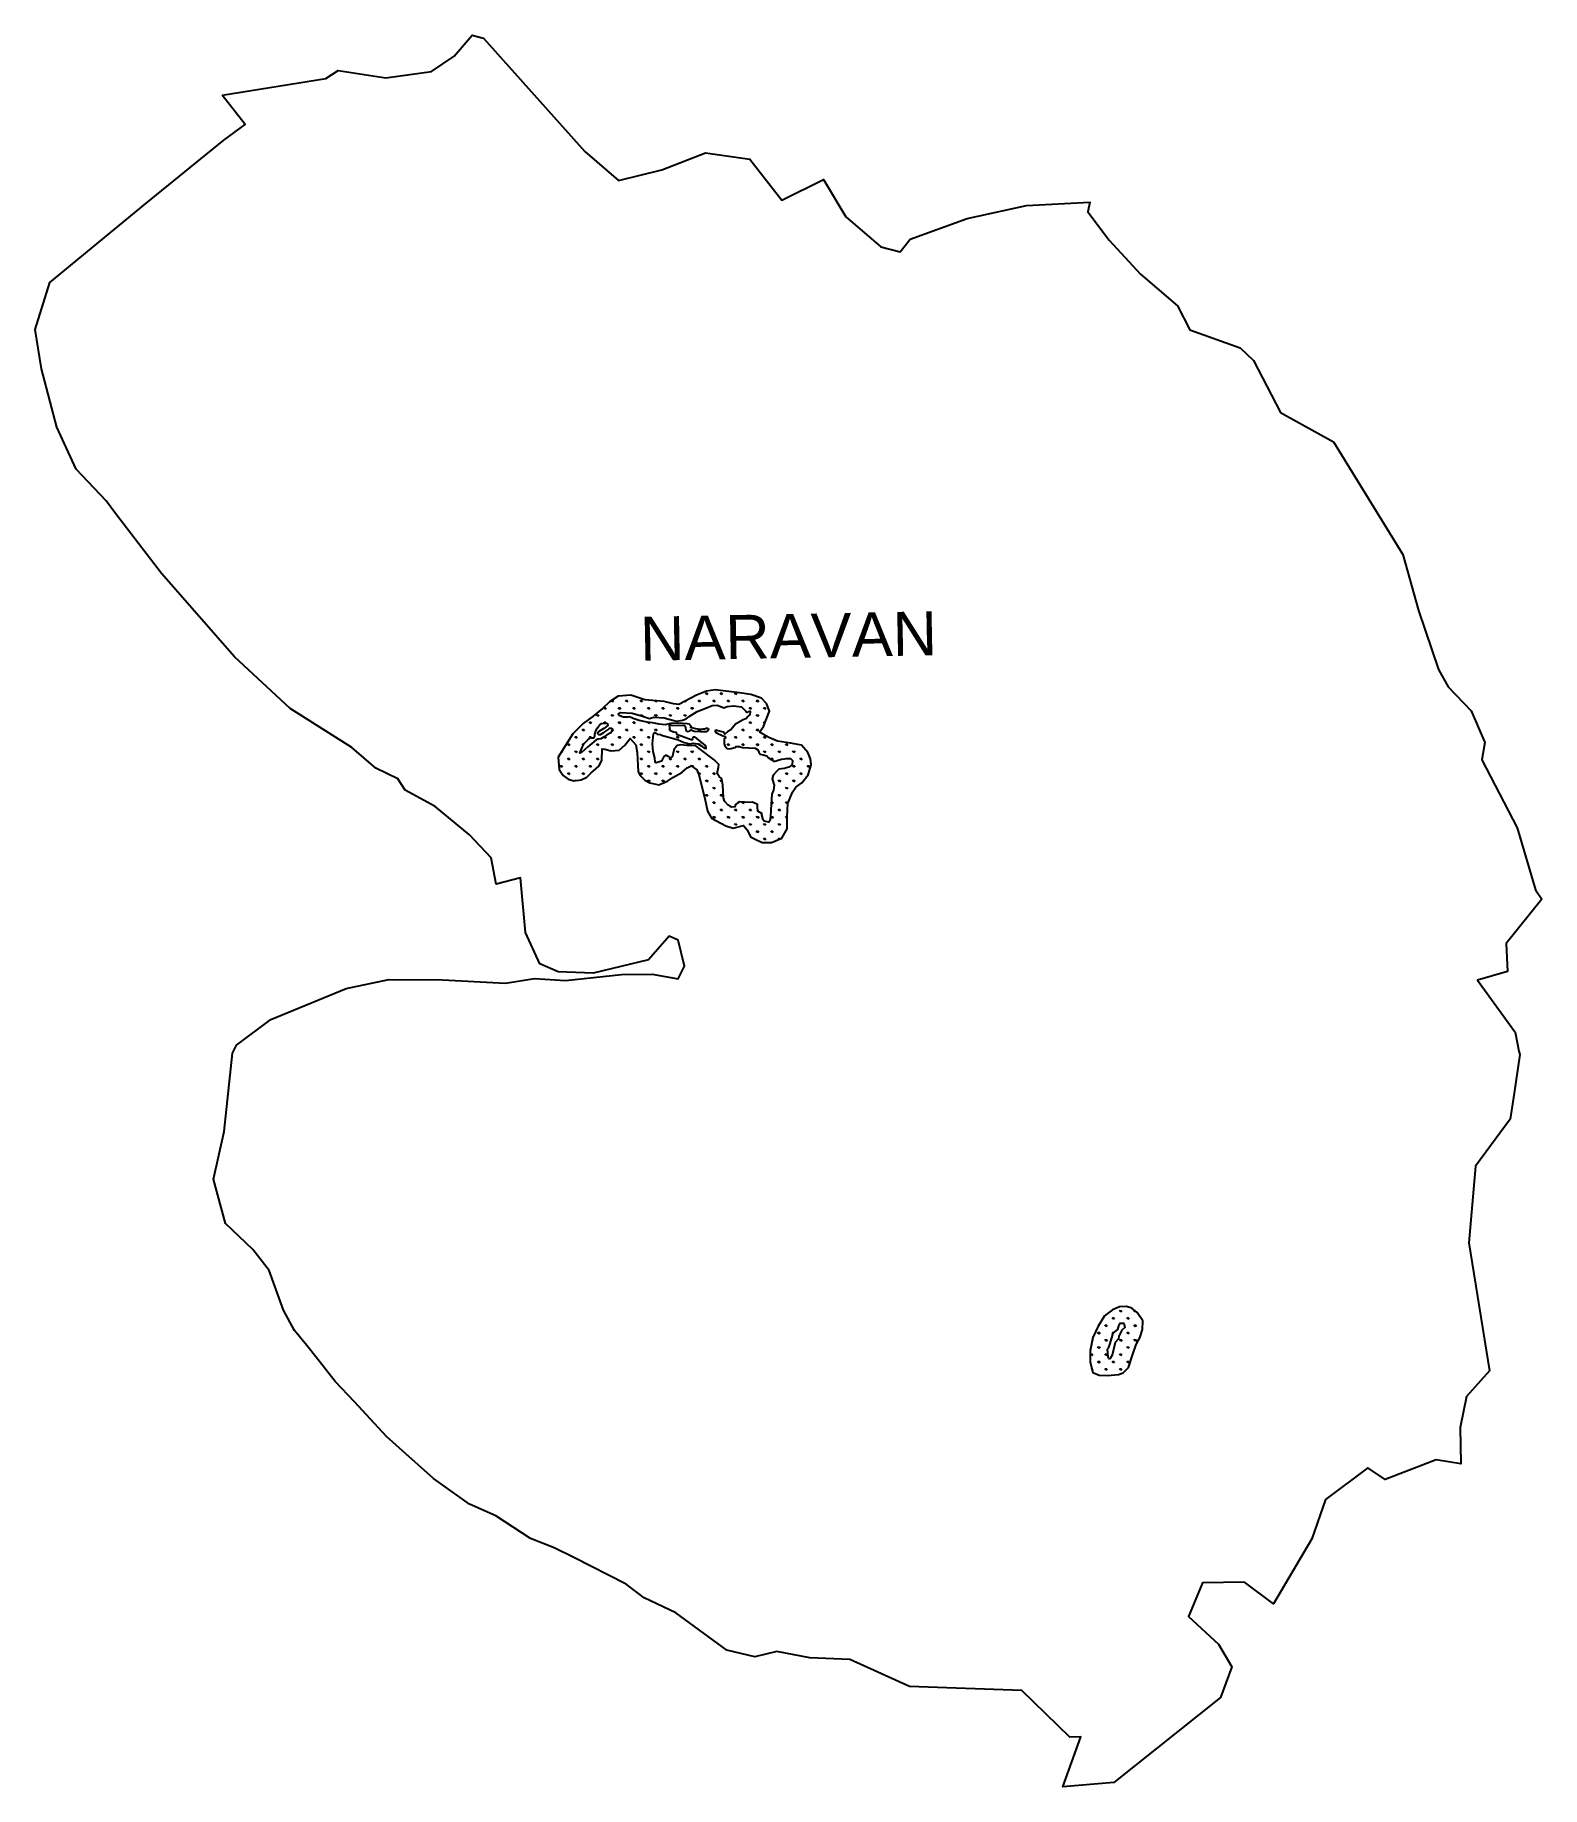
# Model space of a CAD drawing. Header units: metres. Extents: x 310277 to 314003, y 1915374 to 1919706.
import ezdxf

# ---------------------------------------------------------------- set-up
doc = ezdxf.new("R2010")
doc.units = ezdxf.units.M
doc.layers.add('MANGROOVE BUFFER ZONE', color=120, linetype='Continuous')
doc.layers.add('VILLAGE NAME', color=250, linetype='Continuous')
doc.styles.get("Standard").update_dxf_attribs({"font": 'simplex.shx'})

msp = doc.modelspace()

# ---------------------------------------------------------------- hatches: boundary and pattern name
at = {"layer": 'MANGROOVE BUFFER ZONE'}
h = msp.add_hatch(dxfattribs=at)
h.set_pattern_fill('GRASS', color=256)
h.paths.add_polyline_path([(312138.1, 1917805.3), (312150, 1917833.6), (312158.1, 1917846.2), (312172.9, 1917856.4), (312188.9, 1917876.3), (312196, 1917900.7), (312194.8, 1917916.2), (312187.7, 1917931.5), (312172.4, 1917949.4), (312145.5, 1917955), (312113.1, 1917959.3), (312091.6, 1917968.3), (312068.4, 1917981.5), (312078.7, 1917995.7), (312092.9, 1918034.2), (312085.9, 1918052.7), (312073.4, 1918065.8), (312046.7, 1918075.4), (312018.9, 1918079.5), (311958.8, 1918086.9), (311937.6, 1918083.5), (311912.9, 1918073), (311869.2, 1918050.5), (311856.1, 1918051.6), (311832.7, 1918057.6), (311784.7, 1918062.2), (311750.3, 1918073.5), (311718.7, 1918071), (311697.1, 1918056.9), (311680.5, 1918040.7), (311656.7, 1918021.5), (311632.5, 1918003.5), (311606.5, 1917977.7), (311570.5, 1917919.7), (311573.3, 1917889.7), (311582.8, 1917874.5), (311595.4, 1917865.3), (311609.6, 1917861.9), (311627.4, 1917863.7), (311641.3, 1917870.6), (311651.6, 1917880.9), (311671, 1917897.6), (311678.5, 1917912.1), (311679.2, 1917940.7), (311685.6, 1917939.6), (311702, 1917935.5), (311721, 1917937.6), (311735.3, 1917949.9), (311748.3, 1917965.9), (311762.7, 1917950.4), (311765.8, 1917931.6), (311768.3, 1917883.8), (311773.4, 1917874.6), (311785.2, 1917863.4), (311797, 1917856.2), (311819.6, 1917851.8), (311841, 1917861), (311853.9, 1917870.1), (311876.5, 1917881.9), (311889.4, 1917893.3), (311899.4, 1917898.6), (311913.5, 1917888.8), (311918.2, 1917876), (311933.5, 1917818.2), (311940.1, 1917786.5), (311950, 1917769.6), (311985.2, 1917750.6), (312003.7, 1917744.3), (312028.9, 1917751.1), (312037.6, 1917740.7), (312045.9, 1917723.4), (312057.9, 1917717.2), (312075.4, 1917709.4), (312097.9, 1917708.7), (312123.4, 1917720.1), (312136.9, 1917742.5), (312136.6, 1917773.1)])
h.paths.add_polyline_path([(312095.6, 1917772.1), (312093.9, 1917762.5), (312091.8, 1917759.6), (312079.9, 1917761.7), (312077.5, 1917765.4), (312073.8, 1917777.8), (312073.8, 1917781.1), (312064, 1917786.9), (312063.8, 1917797.5), (312063.4, 1917803), (312050.8, 1917808.6), (312046.3, 1917808.1), (312018.8, 1917809.4), (312015, 1917806.8), (312009, 1917803.2), (312007.6, 1917796.9), (311998.8, 1917796.7), (311996.3, 1917798), (311990.6, 1917801.7), (311981.8, 1917811.1), (311979.1, 1917819.3), (311978, 1917851.1), (311975, 1917866.7), (311968.4, 1917871.9), (311963.6, 1917880), (311966.7, 1917895), (311968.1, 1917901.9), (311956.4, 1917913.6), (311919.5, 1917941.8), (311911.2, 1917947.7), (311900.1, 1917949.3), (311888.6, 1917949.1), (311873.5, 1917950.5), (311865.2, 1917948.7), (311861.4, 1917944.4), (311857.5, 1917940.8), (311854.8, 1917929.8), (311852.3, 1917920.2), (311848.5, 1917918.8), (311842.2, 1917921.8), (311838.4, 1917924.5), (311835.3, 1917924.5), (311832.1, 1917921.3), (311826.4, 1917910.1), (311813.2, 1917905.7), (311810.7, 1917907.6), (311809.2, 1917918.5), (311805.7, 1917934.2), (311804, 1917952.9), (311806.7, 1917977.8), (311808.1, 1917980.3), (311808.9, 1917981.2), (311811.2, 1917980.4), (311811.9, 1917979.8), (311815, 1917977.2), (311823.6, 1917976.5), (311828.5, 1917973.4), (311844, 1917969.5), (311867.2, 1917962.8), (311882.1, 1917956.7), (311889.7, 1917954.8), (311894.7, 1917953.3), (311904.5, 1917954.7), (311916.3, 1917953), (311925.6, 1917947.6), (311931.2, 1917942.1), (311936.7, 1917941.2), (311936.9, 1917943.8), (311934.5, 1917948.7), (311913.7, 1917966), (311907.8, 1917969.4), (311904.4, 1917969.8), (311903.3, 1917968.9), (311902.9, 1917965.5), (311901.7, 1917963.3), (311899.2, 1917962.9), (311876.8, 1917971), (311864.8, 1917975.4), (311862.9, 1917980.9), (311855.8, 1917982), (311848.7, 1917985.1), (311846.7, 1917990.8), (311846, 1917998.8), (311852.8, 1917999.1), (311882.9, 1917998), (311885.7, 1917993.4), (311886.3, 1917985.9), (311889.7, 1917983.3), (311894.2, 1917984.4), (311896.2, 1917986.3), (311899.3, 1917987.7), (311902.4, 1917985.9), (311907.2, 1917984.1), (311922.8, 1917983.3), (311938.3, 1917983.2), (311941.6, 1917985.9), (311943.1, 1917989.2), (311940.5, 1917991.3), (311936.4, 1917991.2), (311932.2, 1917989.7), (311928.2, 1917989.3), (311923.1, 1917988.6), (311911, 1917990.2), (311898.2, 1917993), (311900.4, 1917994.4), (311894.4, 1918001.4), (311889.4, 1918002.5), (311866.2, 1918004.3), (311848.2, 1918003.3), (311835.2, 1918000.1), (311820.4, 1918001.3), (311803.5, 1918005.1), (311791, 1918006.3), (311771.2, 1918010.5), (311756.3, 1918016), (311746.6, 1918019.6), (311742.8, 1918019.1), (311731.5, 1918019.1), (311721.2, 1918023.3), (311719.2, 1918026.5), (311724.6, 1918030.1), (311753.6, 1918029), (311779.1, 1918021.1), (311796.8, 1918015.6), (311807.2, 1918018.7), (311832.7, 1918017.5), (311847.2, 1918013.6), (311863.5, 1918009), (311878.3, 1918011.4), (311887.1, 1918014.6), (311894.6, 1918020.7), (311914.2, 1918033.1), (311935.8, 1918041.2), (311951.1, 1918047.4), (311963.7, 1918048.8), (311970.2, 1918045.9), (311980.3, 1918042), (311988.6, 1918045), (312003.9, 1918047), (312023.7, 1918044.3), (312029, 1918039.6), (312034.3, 1918034.2), (312036.4, 1918031.3), (312039.5, 1918031.6), (312041.2, 1918032.9), (312045.6, 1918033.6), (312044.5, 1918024.7), (312042.2, 1918023.2), (312039.5, 1918020.4), (312036.3, 1918015.4), (312027.7, 1918012.6), (312009.2, 1918001.8), (311997.8, 1917987.8), (311990.1, 1917983.6), (311982.7, 1917977.1), (311981.3, 1917979.2), (311979.2, 1917981.6), (311966, 1917985.3), (311960.4, 1917986.5), (311958.9, 1917984.5), (311959.7, 1917981.7), (311963.4, 1917979.6), (311976.3, 1917973.5), (311983.7, 1917971.5), (311985, 1917968.3), (311980.8, 1917965.1), (311981.4, 1917953.2), (311982.6, 1917948.1), (311988.8, 1917941.4), (311995, 1917940.7), (312008.5, 1917944.3), (312009.5, 1917946.6), (312018.8, 1917946.5), (312021, 1917945.6), (312026.4, 1917944.3), (312057.8, 1917942.6), (312064.2, 1917938.6), (312066.6, 1917932.4), (312070.2, 1917927.2), (312077.8, 1917925.5), (312086.5, 1917923.6), (312090.9, 1917918.7), (312096.9, 1917913.9), (312103.8, 1917909.7), (312122.7, 1917914.8), (312137.5, 1917917), (312145.4, 1917916.9), (312150.1, 1917911.6), (312149.2, 1917901.9), (312145.7, 1917898.5), (312141.2, 1917895.2), (312129.6, 1917891.8), (312116.3, 1917890), (312111, 1917885.8), (312102.2, 1917875.8), (312099.9, 1917866.5), (312104.3, 1917850.6), (312103.4, 1917838.6), (312099.2, 1917828.5), (312096.1, 1917789.8)], flags=16)
h.paths.add_polyline_path([(311705.3, 1917989.1), (311700.7, 1917980.4), (311689.7, 1917974.8), (311684.1, 1917970.1), (311676.1, 1917965.7), (311669.4, 1917964.5), (311664.4, 1917963), (311653.4, 1917953.8), (311643.7, 1917945.5), (311636.4, 1917938.9), (311628.6, 1917931.3), (311624.2, 1917930.2), (311630.2, 1917944.1), (311634.5, 1917953.9), (311643.9, 1917963.1), (311650.7, 1917967.6), (311657.7, 1917967.6), (311659.3, 1917969), (311660.6, 1917970.3), (311660.8, 1917972), (311661, 1917973.2), (311661.3, 1917977.3), (311663.7, 1917985.5), (311667.6, 1917992.3), (311672.9, 1917999.2), (311677.5, 1918003.4), (311687, 1918003.8), (311692.4, 1918003.6), (311693.6, 1917998.2), (311683.7, 1917991.2), (311671.5, 1917983.5), (311668.2, 1917978.7), (311670.5, 1917976.1), (311675.2, 1917975.7), (311683.7, 1917980.8), (311693.6, 1917987.7), (311697.5, 1917991.8), (311701.9, 1917991.8)], flags=16)
h = msp.add_hatch(dxfattribs=at)
h.set_pattern_fill('GRASS', color=256)
h.paths.add_polyline_path([(312967.5, 1916398.2), (312981.1, 1916410.9), (312990.5, 1916441.8), (313000.1, 1916468), (313009.3, 1916484.5), (313015.6, 1916504.8), (313016, 1916526.5), (313002.4, 1916546.9), (312989.4, 1916557.6), (312975.9, 1916562), (312959, 1916561), (312941.5, 1916553.7), (312921.7, 1916538.9), (312906.1, 1916512.8), (312892.9, 1916485.2), (312886.2, 1916451.9), (312886.1, 1916424.6), (312892.7, 1916398.5), (312908.2, 1916392.2), (312929, 1916391.1), (312956.3, 1916394)])
h.paths.add_polyline_path([(312934.4, 1916432), (312931.8, 1916434.1), (312930.6, 1916437.5), (312929.3, 1916456.5), (312931.1, 1916459), (312935.3, 1916470.7), (312942.8, 1916495.9), (312954.4, 1916505), (312957, 1916513.9), (312960.4, 1916520.9), (312969.1, 1916520.6), (312971.5, 1916509.8), (312964.5, 1916503.6), (312957.1, 1916488.7), (312955.9, 1916482.1), (312948.3, 1916472.9), (312940.6, 1916441.8), (312936.8, 1916434.8)], flags=16)

# ---------------------------------------------------------------- linework, layer by layer
at = {"color": 3, "flags": 128}
msp.add_lwpolyline([(310740, 1919556.8), (310996, 1919598.2), (311026.5, 1919618.2), (311144.7, 1919600), (311257.4, 1919615.5), (311313, 1919653.3), (311358.1, 1919705.5), (311386.2, 1919697.5), (311636.3, 1919417.9), (311719.8, 1919346.1), (311827.3, 1919372), (311934.6, 1919414.4), (312044.6, 1919398.8), (312124, 1919297.6), (312226.8, 1919348.4), (312282.3, 1919256.2), (312368.5, 1919182.2), (312416.1, 1919169.5), (312440.7, 1919200.6), (312581.6, 1919251.8), (312728.6, 1919284), (312885.6, 1919292.3), (312880.4, 1919268.5), (312933.1, 1919198.4), (313010.6, 1919114.2), (313102.1, 1919036.3), (313133, 1918976.3), (313257.4, 1918931.8), (313289.7, 1918900.9), (313357, 1918772.6), (313488, 1918699.6), (313659.1, 1918421.3), (313698, 1918282.7), (313747.8, 1918137), (313771.4, 1918094.2), (313828.5, 1918034.8), (313862.4, 1917956.1), (313855.1, 1917913.6), (313942.5, 1917745.1), (313987.8, 1917592.4), (314003.4, 1917568.7), (313915, 1917459.7), (313918.5, 1917390), (313843.9, 1917368.9), (313936.8, 1917239.9), (313946.6, 1917193.5), (313948.4, 1917185.1), (313934.4, 1917089), (313925.1, 1917024.7), (313839, 1916909), (313822.8, 1916718.9), (313873.3, 1916402.9), (313816.7, 1916339.3), (313801, 1916262.3), (313803.2, 1916172.8), (313741.8, 1916182.8), (313615.5, 1916134), (313572.6, 1916163), (313468, 1916084.9), (313434.3, 1915987.3), (313339.3, 1915826.9), (313267.5, 1915880.1), (313164.2, 1915878.3), (313129.1, 1915795.7), (313203.7, 1915726.9), (313236.9, 1915671.3), (313208.8, 1915594.7), (312944.5, 1915385), (312818.2, 1915373.9), (312862.8, 1915497.9), (312835.8, 1915497.4), (312717.4, 1915612.1), (312439.3, 1915622.6), (312291.8, 1915688.8), (312193.1, 1915693.1), (312110.9, 1915709.1), (312056.6, 1915695.3), (311988, 1915712.2), (311861.7, 1915804.2), (311783.5, 1915841.1), (311739.1, 1915875.3), (311609, 1915941.1), (311560.9, 1915965.5), (311501.9, 1915988), (311416.8, 1916044), (311351.5, 1916073.3), (311279.8, 1916124.1), (311262.5, 1916136.2), (311193.6, 1916197.8), (311145.7, 1916240.5), (311066.6, 1916326), (311018.7, 1916376.6), (310971.3, 1916437.2), (310948.7, 1916465.1), (310918.2, 1916502.8), (310891, 1916552.5), (310856.2, 1916651.2), (310815.4, 1916702.8), (310748.2, 1916766.7), (310718.6, 1916876.9), (310744.8, 1916994.4), (310764.8, 1917188.4), (310774.7, 1917207.9), (310859.8, 1917271.3), (311046.2, 1917348), (311152.1, 1917370.6), (311284.4, 1917369.4), (311440.1, 1917361.2), (311512, 1917372.5), (311588.8, 1917367.8), (311726.8, 1917382.7), (311803.3, 1917383.3), (311867.2, 1917371.6), (311883, 1917403.2), (311867.4, 1917467.2), (311845.1, 1917477.3), (311793.7, 1917418.8), (311657.5, 1917385.8), (311570.9, 1917389.5), (311525.1, 1917409.4), (311489.4, 1917486.4), (311477.7, 1917621.5), (311417.6, 1917606.3), (311404.6, 1917671.1), (311351.2, 1917728.3), (311266.6, 1917797.8), (311191.8, 1917838.6), (311173.7, 1917866.6), (311119.6, 1917892.5), (311060.3, 1917944.3), (310907.6, 1918040.2), (310770.4, 1918168.4), (310589.6, 1918374.5), (310476.2, 1918522.6), (310453, 1918553.6), (310378.2, 1918631.9), (310330.4, 1918735.7), (310292.8, 1918879.9), (310276.8, 1918977.5), (310313.5, 1919093.8), (310550.8, 1919288.8), (310743.4, 1919445.3), (310796.9, 1919484.1), (310740, 1919556.8)], dxfattribs=at)
at = {"layer": 'MANGROOVE BUFFER ZONE', "flags": 128}
for points in [[(312068.4, 1917981.5), (312078.7, 1917995.7), (312092.9, 1918034.2), (312085.9, 1918052.7), (312073.4, 1918065.8), (312046.7, 1918075.4), (312018.9, 1918079.5), (311958.8, 1918086.9), (311937.6, 1918083.5), (311912.9, 1918073), (311869.2, 1918050.5), (311856.1, 1918051.6), (311832.7, 1918057.6), (311784.7, 1918062.2), (311750.3, 1918073.5), (311718.7, 1918071), (311697.1, 1918056.9), (311680.5, 1918040.7), (311656.7, 1918021.5), (311632.5, 1918003.5), (311606.5, 1917977.7), (311570.5, 1917919.7), (311573.3, 1917889.7), (311582.8, 1917874.5), (311595.4, 1917865.3), (311609.6, 1917861.9), (311627.4, 1917863.7), (311641.3, 1917870.6), (311651.6, 1917880.9), (311671, 1917897.6), (311678.5, 1917912.1), (311679.2, 1917940.7), (311685.6, 1917939.6), (311702, 1917935.5), (311721, 1917937.6), (311735.3, 1917949.9), (311748.3, 1917965.9), (311762.7, 1917950.4), (311765.8, 1917931.6), (311768.3, 1917883.8), (311773.4, 1917874.6), (311785.2, 1917863.4), (311797, 1917856.2), (311819.6, 1917851.8), (311841, 1917861), (311853.9, 1917870.1), (311876.5, 1917881.9), (311889.4, 1917893.3), (311899.4, 1917898.6), (311913.5, 1917888.8), (311918.2, 1917876), (311933.5, 1917818.2), (311940.1, 1917786.5), (311950, 1917769.6), (311985.2, 1917750.6), (312003.7, 1917744.3), (312028.9, 1917751.1), (312037.6, 1917740.7), (312045.9, 1917723.4), (312057.9, 1917717.2), (312075.4, 1917709.4), (312097.9, 1917708.7), (312123.4, 1917720.1), (312136.9, 1917742.5), (312136.6, 1917773.1), (312138.1, 1917805.3), (312150, 1917833.6), (312158.1, 1917846.2), (312172.9, 1917856.4), (312188.9, 1917876.3), (312196, 1917900.7), (312194.8, 1917916.2), (312187.7, 1917931.5), (312172.4, 1917949.4), (312145.5, 1917955), (312113.1, 1917959.3), (312091.6, 1917968.3)], [(311806.7, 1917977.8), (311807.7, 1917979.6), (311808.3, 1917980.5), (311808.9, 1917981.2), (311811.2, 1917980.4), (311811.9, 1917979.8), (311815, 1917977.2), (311823.6, 1917976.5), (311828.5, 1917973.4), (311844, 1917969.5), (311867.2, 1917962.8), (311882.1, 1917956.7), (311889.7, 1917954.8), (311894.7, 1917953.3), (311904.5, 1917954.7), (311916.3, 1917953), (311925.6, 1917947.6), (311931.2, 1917942.1), (311936.7, 1917941.2), (311936.9, 1917943.8), (311934.5, 1917948.7), (311913.7, 1917966), (311907.8, 1917969.4), (311904.4, 1917969.8), (311903.3, 1917968.9), (311902.9, 1917965.5), (311901.7, 1917963.3), (311899.2, 1917962.9), (311876.8, 1917971), (311864.8, 1917975.4), (311862.9, 1917980.9), (311855.8, 1917982), (311848.7, 1917985.1), (311846.7, 1917990.8), (311846, 1917998.8), (311852.8, 1917999.1), (311882.9, 1917998), (311885.7, 1917993.4), (311886.3, 1917985.9), (311889.7, 1917983.3), (311894.2, 1917984.4), (311896.2, 1917986.3), (311899.3, 1917987.7), (311902.4, 1917985.9), (311907.2, 1917984.1), (311922.8, 1917983.3), (311938.3, 1917983.2), (311941.6, 1917985.9), (311943.1, 1917989.2), (311940.5, 1917991.3), (311936.4, 1917991.2), (311932.2, 1917989.7), (311928.2, 1917989.3), (311923.1, 1917988.6), (311911, 1917990.2), (311898.2, 1917993), (311900.4, 1917994.4), (311894.4, 1918001.4), (311889.4, 1918002.5), (311866.2, 1918004.3), (311848.2, 1918003.3), (311835.2, 1918000.1), (311820.4, 1918001.3), (311803.5, 1918005.1), (311791, 1918006.3), (311771.2, 1918010.5), (311756.3, 1918016), (311746.6, 1918019.6), (311742.8, 1918019.1), (311731.5, 1918019.1), (311721.2, 1918023.3), (311719.2, 1918026.5), (311724.6, 1918030.1), (311753.6, 1918029), (311779.1, 1918021.1), (311796.8, 1918015.6), (311807.2, 1918018.7), (311832.7, 1918017.5), (311847.2, 1918013.6), (311863.5, 1918009), (311878.3, 1918011.4), (311887.1, 1918014.6), (311894.6, 1918020.7), (311914.2, 1918033.1), (311935.8, 1918041.2), (311951.1, 1918047.4), (311963.7, 1918048.8), (311970.2, 1918045.9), (311980.3, 1918042), (311988.6, 1918045), (312003.9, 1918047), (312023.7, 1918044.3), (312029, 1918039.6), (312034.3, 1918034.2), (312036.4, 1918031.3), (312039.5, 1918031.6), (312041.2, 1918032.9), (312045.1, 1918033.5), (312045.5, 1918032.6), (312044.5, 1918024.7), (312042.2, 1918023.2), (312039.5, 1918020.4), (312036.3, 1918015.4), (312027.7, 1918012.6), (312009.2, 1918001.8), (311997.8, 1917987.8), (311990.1, 1917983.6), (311982.7, 1917977.1), (311981.3, 1917979.2), (311979.2, 1917981.6), (311966, 1917985.3), (311960.4, 1917986.5), (311958.9, 1917984.5), (311959.7, 1917981.7), (311963.4, 1917979.6), (311976.3, 1917973.5), (311983.7, 1917971.5), (311985, 1917968.3), (311980.8, 1917965.1), (311981.4, 1917953.2), (311982.6, 1917948.1), (311988.8, 1917941.4), (311995, 1917940.7), (312008.5, 1917944.3), (312009.5, 1917946.6), (312018.8, 1917946.5), (312021, 1917945.6), (312026.4, 1917944.3), (312057.8, 1917942.6), (312064.2, 1917938.6), (312066.6, 1917932.4), (312070.2, 1917927.2), (312077.8, 1917925.5), (312086.5, 1917923.6), (312090.9, 1917918.7), (312096.9, 1917913.9), (312103.8, 1917909.7), (312122.7, 1917914.8), (312137.5, 1917917), (312145.4, 1917916.9), (312150.1, 1917911.6), (312149.2, 1917901.9), (312145.7, 1917898.5), (312141.2, 1917895.2), (312129.6, 1917891.8), (312116.3, 1917890), (312111, 1917885.8), (312102.2, 1917875.8), (312099.9, 1917866.5), (312104.3, 1917850.6), (312103.4, 1917838.6), (312099.2, 1917828.5), (312096.1, 1917789.8), (312095.6, 1917772.1), (312093.9, 1917762.5), (312091.8, 1917759.6), (312079.9, 1917761.7), (312077.5, 1917765.4), (312073.8, 1917777.8), (312073.8, 1917781.1), (312064, 1917786.9), (312063.8, 1917797.5), (312063.4, 1917803), (312050.8, 1917808.6), (312046.3, 1917808.1), (312018.8, 1917809.4), (312015, 1917806.8), (312009, 1917803.2), (312007.6, 1917796.9), (311998.8, 1917796.7), (311996.3, 1917798), (311990.6, 1917801.7), (311981.8, 1917811.1), (311979.1, 1917819.3), (311978, 1917851.1), (311975, 1917866.7), (311968.4, 1917871.9), (311963.6, 1917880), (311966.7, 1917895), (311968.1, 1917901.9), (311956.4, 1917913.6), (311919.5, 1917941.8), (311911.2, 1917947.7), (311900.1, 1917949.3), (311888.6, 1917949.1), (311873.5, 1917950.5), (311865.2, 1917948.7), (311861.4, 1917944.4), (311857.5, 1917940.8), (311854.8, 1917929.8), (311852.3, 1917920.2), (311848.5, 1917918.8), (311842.2, 1917921.8), (311838.4, 1917924.5), (311835.3, 1917924.5), (311832.1, 1917921.3), (311826.4, 1917910.1), (311813.2, 1917905.7), (311810.7, 1917907.6), (311809.2, 1917918.5), (311805.7, 1917934.2), (311804, 1917952.9)], [(311705.3, 1917989.1), (311700.7, 1917980.4), (311689.7, 1917974.8), (311684.1, 1917970.1), (311676.1, 1917965.7), (311669.4, 1917964.5), (311664.4, 1917963), (311653.4, 1917953.8), (311643.7, 1917945.5), (311636.4, 1917938.9), (311628.6, 1917931.3), (311624.2, 1917930.2), (311630.2, 1917944.1), (311634.5, 1917953.9), (311643.9, 1917963.1), (311650.7, 1917967.6), (311657.7, 1917967.6), (311659.3, 1917969), (311660.6, 1917970.3), (311660.8, 1917972), (311661, 1917973.2), (311661.3, 1917977.3), (311663.7, 1917985.5), (311667.6, 1917992.3), (311672.9, 1917999.2), (311677.5, 1918003.4), (311687, 1918003.8), (311692.4, 1918003.6), (311693.6, 1917998.2), (311683.7, 1917991.2), (311671.5, 1917983.5), (311668.2, 1917978.7), (311670.5, 1917976.1), (311675.2, 1917975.7), (311683.7, 1917980.8), (311693.6, 1917987.7), (311697.5, 1917991.8), (311701.9, 1917991.8)], [(312990.5, 1916441.8), (313000.1, 1916468), (313009.3, 1916484.5), (313015.6, 1916504.8), (313016, 1916526.5), (313002.4, 1916546.9), (312989.4, 1916557.6), (312975.9, 1916562), (312959, 1916561), (312941.5, 1916553.7), (312921.7, 1916538.9), (312906.1, 1916512.8), (312892.9, 1916485.2), (312886.2, 1916451.9), (312886.1, 1916424.6), (312892.7, 1916398.5), (312908.2, 1916392.2), (312929, 1916391.1), (312956.3, 1916394), (312967.5, 1916398.2), (312981.1, 1916410.9)], [(312934.4, 1916432), (312931.8, 1916434.1), (312930.6, 1916437.5), (312929.3, 1916456.5), (312931.1, 1916459), (312935.3, 1916470.7), (312942.8, 1916495.9), (312954.4, 1916505), (312957, 1916513.9), (312960.4, 1916520.9), (312969.1, 1916520.6), (312971.5, 1916509.8), (312964.5, 1916503.6), (312957.1, 1916488.7), (312955.9, 1916482.1), (312948.3, 1916472.9), (312940.6, 1916441.8), (312936.8, 1916434.8)]]:
    msp.add_lwpolyline(points, close=True, dxfattribs=at)

# ---------------------------------------------------------------- texts
at = {"layer": 'VILLAGE NAME', "insert": (311772, 1918266.9), "char_height": 108.748, "attachment_point": 1, "rotation": 1.1028}
msp.add_mtext_dynamic_manual_height_columns('{\\fArial|b0|i0|c0|p34;NARAVAN}', width=1571.314, gutter_width=543.7, heights=[0], dxfattribs=at)

doc.saveas('drawing.dxf')
